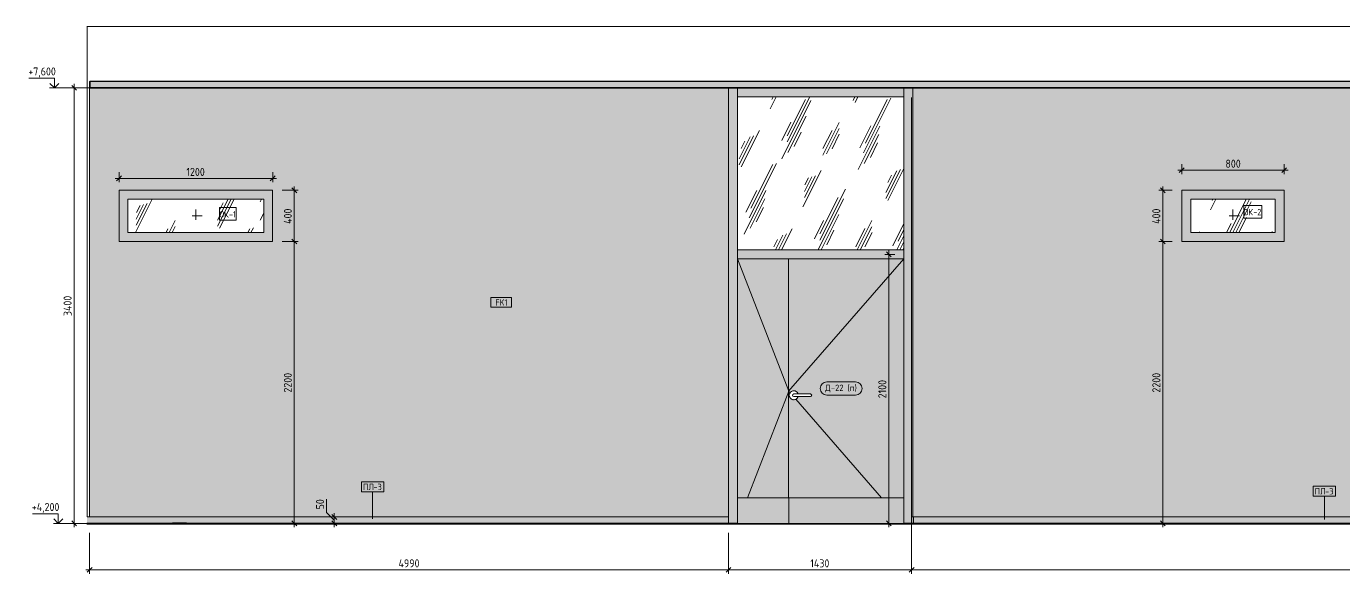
# Model space of a CAD drawing. Header units: millimetres. Extents: x -2711 to 60377, y -1987 to 15400.
# Drawn here: x 19681 to 29969, y 3807 to 8080 of the extents above; entities that cross this region are included whole.
import ezdxf

# ---------------------------------------------------------------- set-up
doc = ezdxf.new("R2010")
doc.units = ezdxf.units.MM
doc.linetypes.add('Штрих', pattern=[158.75, 79.375, -79.375])
for name, color, linetype, lineweight in [('A-ANNO-DIMS', 7, 'Continuous', 9), ('A-ANNO-DIMS-25', 7, 'Continuous', 9), ('A-DETL', 7, 'Continuous', 9), ('A-DOOR', 7, 'Continuous', 9), ('A-DOOR-IDEN', 7, 'Continuous', 9), ('A-FLOR', 7, 'Continuous', 9), ('A-GENM', 7, 'Continuous', 9), ('A-GENM-IDEN', 7, 'Continuous', 9), ('A-GLAZ', 7, 'Continuous', 9), ('A-GLAZ-2', 7, 'Штрих', 9), ('A-GLAZ-CURT', 7, 'Continuous', 9), ('A-GLAZ-CWMG', 7, 'Continuous', 9), ('A-GLAZ-IDEN', 7, 'Continuous', 9), ('A-WALL-IDEN', 7, 'Continuous', 9), ('A-WALL-PATT', 7, 'Continuous', 9), ('G-ANNO-DIMS', 7, 'Continuous', 9), ('G-ANNO-DIMS-1', 7, 'Continuous', 20), ('I-WALL', 7, 'Continuous', 9)]:
    doc.layers.add(name, color=color, linetype=linetype, lineweight=lineweight)
for name, color, linetype, lineweight, true_color in [('A-CLNG-1', 7, 'Continuous', 9, 0x787878), ('A-CLNG-FNSH-1', 7, 'Continuous', 30, 0x3c3c3c), ('A-DETL-GENF-1', 7, 'Continuous', 9, 0xffffff), ('A-FLOR-1', 7, 'Continuous', 9, 0x787878), ('A-FLOR-FNSH-1', 7, 'Continuous', 30, 0x3c3c3c)]:
    doc.layers.add(name, color=color, linetype=linetype, lineweight=lineweight, true_color=true_color)
doc.styles.add('GOST Common_1', font='GOST_Common.ttf', dxfattribs={"height": 50})
doc.styles.add('GOST Common_2', font='GOST_Common.ttf', dxfattribs={"width": 0.9, "height": 50})
doc.styles.add('ISOCPEUR_1', font='isocpeur.ttf', dxfattribs={"width": 0.9, "height": 62.5})
doc.styles.add('ISOCPEUR_2', font='isocpeur.ttf', dxfattribs={"width": 0.9, "height": 50})
doc.dimstyles.new('ISO-2_5_0_9К_БОЛЬШОЙ_1', dxfattribs={"dimscale": 304.8, "dimtxt": 62.248823, "dimasz": 0.123031, "dimexe": 0.098425, "dimexo": 0.246063, "dimgap": 0, "dimtad": 1, "dimdec": 0, "dimrnd": 10, "dimzin": 0, "dimdsep": 46, "dimtxsty": 'ISOCPEUR_1', "dimblk1": 'OBLIQUE', "dimblk2": 'OBLIQUE', "dimsah": 1, "dimcen": 0.09, "dimdle": 0.098425, "dimazin": 0, "dimtfac": 1, "dimtdec": 4, "dimtix": 1, "dimtmove": 0, "dimatfit": 3, "dimfxl": 1, "dimtvp": 1, "dimtolj": 1, "dimtzin": 0, "dimarcsym": 2})
doc.dimstyles.new('ISO-2_5_0_9К_БОЛЬШОЙ_2', dxfattribs={"dimscale": 304.8, "dimtxt": 62.248823, "dimasz": 0.123031, "dimexe": 0.098425, "dimexo": 0.246063, "dimgap": 0, "dimtad": 1, "dimdec": 0, "dimrnd": 10, "dimzin": 0, "dimdsep": 46, "dimtxsty": 'ISOCPEUR_1', "dimblk1": 'OBLIQUE', "dimblk2": 'OBLIQUE', "dimsah": 1, "dimcen": 0.09, "dimdle": 0.098425, "dimazin": 0, "dimtfac": 1, "dimtdec": 4, "dimtix": 1, "dimtmove": 1, "dimatfit": 3, "dimfxl": 1, "dimtvp": 1, "dimtolj": 1, "dimtzin": 0, "dimarcsym": 2})
pattern_1 = [(63.435, (63.5, 31.75), (-255.583, 766.747), [317.5, -190.5, 317.5, -190.5, -403.903]), (63.435, (63.5, 31.75), (-255.583, 766.747), [-1016, 127, -276.903]), (63.435, (47.6, 47.6), (-255.583, 766.747), [254, -317.5, 190.5, -190.5, -467.403]), (63.435, (47.6, 47.6), (-255.583, 766.747), [-952.5, 222.25, -245.153]), (63.435, (47.6, 95.25), (-255.583, 766.747), [190.5, -381, 127, -190.5, -530.903]), (63.435, (47.6, 95.25), (-255.583, 766.747), [-889, 285.75, -245.153]), (63.435, (95.25, 47.6), (-255.583, 766.747), [190.5, -381, 158.75, -6404.65]), (63.435, (142.9, 95.25), (-255.583, 766.747), [95.25, -476.25, 63.5, -6499.9]), (63.435, (63.5, 174.6), (-255.583, 766.747), [63.5, -476.25, 63.5, -254, -562.653]), (63.435, (63.5, 174.6), (-255.583, 766.747), [-857.25, 158.75, -403.903]), (63.435, (349.25, 127), (-255.583, 766.747), [317.5, -476.25, 381, -251.503]), (63.435, (349.25, 79.4), (-255.583, 766.747), [444.5, -317.5, 476.25, -188.003]), (63.435, (381, 95.25), (-255.583, 766.747), [508, -254, 381, -276.903]), (63.435, (428.6, 142.9), (-255.583, 766.747), [317.5, -444.5, 254, -403.903]), (63.435, (381, 238.1), (-255.583, 766.747), [158.75, -635, 190.5, -435.653]), (63.435, (476.25, 190.5), (-255.583, 766.747), [127, -635, 127, -530.903])]

# ---------------------------------------------------------------- blocks, each defined once
blk = doc.blocks.new('120_Окно_СКБ_1Ст - 120_Окно_СКБ_1Ст 400х800 EI30-24230873-Развертка 2_58-2')
at = {"layer": 'A-GLAZ'}
h = blk.add_hatch(color=256, dxfattribs=at)
h.paths.add_polyline_path([(-10673, 6400), (-10660, 6400), (-10660, 6800), (-11460, 6800), (-11460, 6400), (-10730, 6400)])
h.paths.add_polyline_path([(-10791, 6470), (-11390, 6470), (-11390, 6730), (-10730, 6730), (-10730, 6470)])
h = blk.add_hatch(dxfattribs=at)
h.set_pattern_fill('FP_21', color=256, style=0, pattern_type=2)
h.set_pattern_definition(pattern_1)
h.paths.add_polyline_path([(-10791, 6470), (-10730, 6470), (-10730, 6730), (-11390, 6730), (-11390, 6470), (-11295, 6470)])
for p, q in [((-11460, 6800), (-11460, 6400)), ((-10660, 6800), (-11460, 6800)), ((-10660, 6400), (-10660, 6800)), ((-11390, 6730), (-11390, 6470)), ((-11390, 6730), (-10730, 6730)), ((-10730, 6470), (-10730, 6730)), ((-11460, 6400), (-10660, 6400)), ((-11390, 6470), (-10730, 6470))]:
    blk.add_line(p, q, dxfattribs=at)
at = {"layer": 'A-GLAZ-2'}
for p, q in [((-11010, 6600), (-11110, 6600)), ((-11060, 6650), (-11060, 6550))]:
    blk.add_line(p, q, dxfattribs=at)
blk = doc.blocks.new('Плинтус - Плинтус темный _ст_школа_-32862084-Развертка 2_58-2')
at = {"layer": 'A-GENM'}
blk.add_hatch(color=256, dxfattribs=at).paths.add_polyline_path([(-18454, 4200), (-15000, 4200), (-15000, 4250), (-20010, 4250), (-20010, 4202), (-19072, 4202), (-19072, 4200), (-18765, 4200)])
for p, q in [((-20010, 4250), (-15000, 4250)), ((-15000, 4250), (-15000, 4200))]:
    blk.add_line(p, q, dxfattribs=at)
blk = doc.blocks.new('Плинтус - Плинтус темный _ст_школа_-32862021-Развертка 2_58-2')
at = {"layer": 'A-GENM'}
blk.add_hatch(color=256, dxfattribs=at).paths.add_polyline_path([(-6626, 4200), (-6545, 4200), (-6545, 4250), (-13554, 4250), (-13554, 4200), (-6782, 4200)])
for p, q in [((-13569, 4200), (-13569, 4250)), ((-13569, 4250), (-13554, 4250)), ((-13554, 4250), (-6545, 4250)), ((-13554, 4250), (-13554, 4200)), ((-6545, 4250), (-6530, 4250)), ((-6545, 4200), (-6545, 4250)), ((-6530, 4250), (-6530, 4200))]:
    blk.add_line(p, q, dxfattribs=at)
blk = doc.blocks.new('Прямоугольный импост - 50 x 70 мм-31927764-Развертка 2_58-2')
at = {"layer": 'A-GLAZ-CWMG'}
blk.add_hatch(color=256, dxfattribs=at).paths.add_polyline_path([(-15000, 4200), (-14951, 4200), (-14951, 4202), (-14930, 4202), (-14930, 6300), (-15000, 6300), (-15000, 4202)])
blk.add_line((-14930, 6300), (-14930, 6265), dxfattribs=at)
blk = doc.blocks.new('Дверь_Витражная_остекление_ - ДВН_ДАО_Главный вход_1200 в свету Д-22 _п_-31928779-Развертка 2_58-2')
at = {"layer": 'A-DOOR'}
blk.add_hatch(color=256, dxfattribs=at).paths.add_polyline_path([(-14530, 4400), (-14530, 6265), (-14930, 6265), (-14930, 4400), (-14719, 4400)])
h = blk.add_hatch(color=256, dxfattribs=at)
h.paths.add_polyline_path([(-14530, 4400), (-13630, 4400), (-13630, 6265), (-14530, 6265), (-14530, 4681)])
h.paths.add_polyline_path([(-14490, 5165), (-14499, 5166), (-14508, 5170), (-14515, 5175), (-14520, 5183), (-14524, 5191), (-14525, 5200), (-14523, 5210), (-14520, 5218), (-14515, 5225), (-14507, 5230), (-14499, 5234), (-14490, 5235), (-14481, 5234), (-14472, 5230), (-14465, 5225), (-14460, 5218), (-14456, 5210), (-14359, 5210), (-14356, 5209), (-14355, 5208), (-14353, 5207), (-14351, 5205), (-14350, 5203), (-14350, 5200), (-14351, 5197), (-14352, 5194), (-14353, 5193), (-14355, 5191), (-14357, 5190), (-14361, 5190), (-14456, 5190), (-14460, 5182), (-14466, 5175), (-14473, 5169), (-14481, 5166), (-14490, 5165)])
for p, q in [((-14930, 4400), (-14930, 6265)), ((-14530, 6265), (-14930, 6265)), ((-13630, 6265), (-14530, 5233)), ((-14530, 6265), (-14530, 4400)), ((-14530, 5233), (-14519, 5220)), ((-14360, 5210), (-14490, 5210)), ((-14490, 5210), (-14456, 5210)), ((-14490, 5190), (-14360, 5190)), ((-14456, 5190), (-14490, 5190)), ((-14474, 5169), (-13804, 4400))]:
    blk.add_line(p, q, dxfattribs=at)
for centre, radius, start, end in [((-14490, 5200), 35, 16.6015, 180), ((-14490, 5200), 35, 180, 343.3985), ((-14490, 5200), 35, 120, 120.6357), ((-14490, 5200), 35, 239.3643, 240), ((-14490, 5200), 10, 90, 270), ((-14490, 5200), 10, 90, 270), ((-14490, 5200), 35, 98.5767, 105), ((-14490, 5200), 35, 254.69, 261.4233), ((-14490, 5200), 35, 83.5447, 90), ((-14490, 5200), 35, 270, 276.4553), ((-14490, 5200), 35, 68.5405, 75.5121), ((-14490, 5200), 35, 284.4879, 291.4595), ((-14490, 5200), 35, 53.5543, 60.5852), ((-14490, 5200), 35, 299.4148, 306.4457), ((-14490, 5200), 35, 38.5805, 45.6582), ((-14490, 5200), 35, 314.3418, 321.4195), ((-14490, 5200), 35, 23.6155, 30.7312), ((-14490, 5200), 35, 329.2688, 336.3845), ((-14360, 5200), 10, 270, 90)]:
    blk.add_arc(centre, radius, start, end, dxfattribs=at)
blk = doc.blocks.new('Прямоугольный импост - 50 x 70 мм-31928777-Развертка 2_58-2')
at = {"layer": 'A-GLAZ-CWMG'}
blk.add_hatch(color=256, dxfattribs=at).paths.add_polyline_path([(-13651, 7530), (-13630, 7530), (-13630, 7600), (-14930, 7600), (-14930, 7530), (-13785, 7530)])
for p, q in [((-14930, 7530), (-14930, 7600)), ((-13630, 7530), (-14930, 7530)), ((-13630, 7600), (-13630, 7530))]:
    blk.add_line(p, q, dxfattribs=at)
blk = doc.blocks.new('Системная панель - Стекло - 40мм-32261946-Развертка 2_58-2')
at = {"layer": 'A-GLAZ-CURT'}
h = blk.add_hatch(dxfattribs=at)
h.set_pattern_fill('FP_21', color=256, style=0, pattern_type=2)
h.set_pattern_definition(pattern_1)
h.paths.add_polyline_path([(-14530, 6335), (-13630, 6335), (-13630, 7530), (-14930, 7530), (-14930, 6335)])
blk = doc.blocks.new('Прямоугольный импост - 50 x 70 мм-V9-Развертка 2_58-2')
at = {"layer": 'A-GLAZ-CWMG'}
blk.add_hatch(color=256, dxfattribs=at).paths.add_polyline_path([(-13600, 4200), (-13569, 4200), (-13569, 4250), (-13560, 4250), (-13560, 6300), (-13630, 6300), (-13630, 4202), (-13600, 4202), (-13600, 4200)])
blk.add_line((-13630, 4400), (-13630, 6300), dxfattribs=at)
blk = doc.blocks.new('Прямоугольный импост - 50 x 70 мм-31928778-Развертка 2_58-2')
at = {"layer": 'A-GLAZ-CWMG'}
blk.add_hatch(color=256, dxfattribs=at).paths.add_polyline_path([(-14930, 6265), (-13630, 6265), (-13630, 6335), (-14930, 6335), (-14930, 6300)])
for p, q in [((-14930, 6265), (-14930, 6335)), ((-13630, 6335), (-14930, 6335)), ((-13630, 6335), (-13630, 6265)), ((-13630, 6265), (-14530, 6265))]:
    blk.add_line(p, q, dxfattribs=at)
blk = doc.blocks.new('Прямоугольный импост - 50 x 70 мм-32261947-Развертка 2_58-2')
at = {"layer": 'A-GLAZ-CWMG'}
blk.add_hatch(color=256, dxfattribs=at).paths.add_polyline_path([(-14930, 6300), (-14930, 7600), (-15000, 7600), (-15000, 6300)])
blk.add_line((-14930, 7600), (-14930, 6300), dxfattribs=at)
blk = doc.blocks.new('Прямоугольный импост - 50 x 70 мм-32257330-Развертка 2_58-2')
at = {"layer": 'A-GLAZ-CWMG'}
blk.add_hatch(color=256, dxfattribs=at).paths.add_polyline_path([(-4100, 6300), (-4030, 6300), (-4030, 7600), (-4100, 7600), (-4100, 6504.418361)])
blk.add_line((-4100, 6300), (-4100, 7600), dxfattribs=at)
blk = doc.blocks.new('120_Окно_СКБ_1Ст - 120_Окно_СКБ_1Ст 400х1200 EI30-24228621-Развертка 2_58-2')
at = {"layer": 'A-GLAZ'}
h = blk.add_hatch(color=256, dxfattribs=at)
h.paths.add_polyline_path([(-18765, 6400), (-18560, 6400), (-18560, 6800), (-19760, 6800), (-19760, 6400), (-18926, 6400)])
h.paths.add_polyline_path([(-19690, 6470), (-19690, 6730), (-18630, 6730), (-18630, 6470), (-19496, 6470)])
h = blk.add_hatch(dxfattribs=at)
h.set_pattern_fill('FP_21', color=256, style=0, pattern_type=2)
h.set_pattern_definition(pattern_1)
h.paths.add_polyline_path([(-18630, 6470), (-18630, 6730), (-19690, 6730), (-19690, 6470), (-18673, 6470)])
for p, q in [((-19760, 6800), (-19760, 6400)), ((-18560, 6800), (-19760, 6800)), ((-18560, 6400), (-18560, 6800)), ((-19690, 6730), (-19690, 6470)), ((-19690, 6730), (-18630, 6730)), ((-18630, 6470), (-18630, 6730)), ((-19760, 6400), (-18560, 6400)), ((-19690, 6470), (-18630, 6470))]:
    blk.add_line(p, q, dxfattribs=at)
at = {"layer": 'A-GLAZ-2'}
for p, q in [((-19110, 6600), (-19210, 6600)), ((-19160, 6650), (-19160, 6550))]:
    blk.add_line(p, q, dxfattribs=at)
blk = doc.blocks.new('Высотные отметки - Стрелка_Верх-17668718-Развертка 2_58-2')
at = {"layer": 'G-ANNO-DIMS'}
for p, q in [((-20265, 7675), (-20465, 7675)), ((-20265, 7600), (-20265, 7675)), ((-20227, 7600), (-20302, 7600))]:
    blk.add_line(p, q, dxfattribs=at)
at = {"layer": 'G-ANNO-DIMS-1'}
for q in [(-20300, 7635), (-20229, 7635)]:
    blk.add_line((-20265, 7600), q, dxfattribs=at)
blk = doc.blocks.new('DIMBLOCK23-Развертка 2_58-2')
at = {"layer": 'A-ANNO-DIMS-25'}
for p, q in [((26595, 7525), (26595, 3807)), ((26595, 3837), (26595, 7525)), ((33635, 4125), (33635, 3807)), ((33635, 3837), (33635, 4120)), ((33635, 3837), (26595, 3837))]:
    blk.add_line(p, q, dxfattribs=at)
at = {"layer": 'A-ANNO-DIMS-25', "lineweight": 20}
for p, q in [((26595, 3837), (26577, 3819)), ((26595, 3837), (26614, 3856)), ((33635, 3837), (33616, 3819)), ((33635, 3837), (33654, 3856))]:
    blk.add_line(p, q, dxfattribs=at)
at = {"layer": 'A-ANNO-DIMS-25', "color": 0, "insert": (30033, 3919), "char_height": 62.5, "width": 196.8, "attachment_point": 1, "line_spacing_factor": 1.149209, "style": 'ISOCPEUR_1'}
blk.add_mtext('7040', dxfattribs=at)
blk = doc.blocks.new('_Oblique')
at = {"color": 0, "linetype": 'ByBlock', "lineweight": -2}
blk.add_line((-0.5, -0.5), (0.5, 0.5), dxfattribs=at)
blk = doc.blocks.new('DIMBLOCK24-Развертка 2_58-2')
at = {"layer": 'A-ANNO-DIMS-25'}
for p, q in [((26595, 7525), (26595, 3807)), ((26595, 3837), (26595, 7525)), ((25165, 4125), (25165, 3807)), ((25165, 3837), (25165, 4120)), ((26595, 3837), (25165, 3837))]:
    blk.add_line(p, q, dxfattribs=at)
at = {"layer": 'A-ANNO-DIMS-25', "lineweight": 20}
for p, q in [((25165, 3837), (25146, 3819)), ((25165, 3837), (25184, 3856)), ((26595, 3837), (26577, 3819)), ((26595, 3837), (26614, 3856))]:
    blk.add_line(p, q, dxfattribs=at)
at = {"layer": 'A-ANNO-DIMS-25', "color": 0, "insert": (25804, 3919), "char_height": 62.5, "width": 183.87, "attachment_point": 1, "line_spacing_factor": 1.149209, "style": 'ISOCPEUR_1'}
blk.add_mtext('1430', dxfattribs=at)
blk = doc.blocks.new('Mark Reiling - Mark Reiling-26174330-Развертка 2_58-2')
at = {"layer": 'A-GENM-IDEN'}
for p, q in [((-17866, 4524), (-17866, 4445)), ((-17866, 4524), (-17693, 4524)), ((-17693, 4524), (-17866, 4524)), ((-17866, 4524), (-17866, 4445)), ((-17866, 4445), (-17693, 4445)), ((-17866, 4445), (-17693, 4445)), ((-17693, 4445), (-17693, 4524)), ((-17693, 4445), (-17693, 4524))]:
    blk.add_line(p, q, dxfattribs=at)
blk = doc.blocks.new('М_стена_0001 - Типоразмер_без рамки-25382661-Развертка 2_58-2')
at = {"layer": 'A-WALL-IDEN'}
for p, q in [((-16694, 5963), (-16857, 5963)), ((-16857, 5963), (-16857, 5888)), ((-16857, 5888), (-16694, 5888)), ((-16694, 5888), (-16694, 5963))]:
    blk.add_line(p, q, dxfattribs=at)
blk = doc.blocks.new('DIMBLOCK25-Развертка 2_58-2')
at = {"layer": 'A-ANNO-DIMS-25'}
for p, q in [((28705, 7005), (28705, 6927)), ((28705, 6957), (28705, 7005)), ((29505, 7005), (29505, 6927)), ((29505, 6957), (29505, 7005)), ((29535, 6957), (28675, 6957))]:
    blk.add_line(p, q, dxfattribs=at)
at = {"layer": 'A-ANNO-DIMS-25', "lineweight": 20}
for p, q in [((28705, 6957), (28686, 6938)), ((28705, 6957), (28724, 6976)), ((29505, 6957), (29486, 6938)), ((29505, 6957), (29524, 6976))]:
    blk.add_line(p, q, dxfattribs=at)
at = {"layer": 'A-ANNO-DIMS-25', "color": 0, "insert": (29046, 7039), "char_height": 62.5, "width": 142.21, "attachment_point": 1, "line_spacing_factor": 1.149209, "style": 'ISOCPEUR_1'}
blk.add_mtext('800', dxfattribs=at)
blk = doc.blocks.new('DIMBLOCK26-Развертка 2_58-2')
at = {"layer": 'A-ANNO-DIMS-25'}
for p, q in [((28630, 6400), (28527, 6400)), ((28557, 4170), (28557, 6400)), ((28557, 6400), (28630, 6400)), ((28605, 4200), (28527, 4200)), ((28557, 4200), (28605, 4200))]:
    blk.add_line(p, q, dxfattribs=at)
at = {"layer": 'A-ANNO-DIMS-25', "lineweight": 20}
for p, q in [((28557, 6400), (28538, 6419)), ((28557, 6400), (28575, 6381)), ((28557, 4200), (28538, 4219)), ((28557, 4200), (28575, 4181))]:
    blk.add_line(p, q, dxfattribs=at)
at = {"layer": 'A-ANNO-DIMS-25', "color": 0, "insert": (28475, 5221), "char_height": 62.5, "width": 189.62, "attachment_point": 1, "rotation": 90, "line_spacing_factor": 1.149209, "style": 'ISOCPEUR_1'}
blk.add_mtext('2200', dxfattribs=at)
blk = doc.blocks.new('DIMBLOCK27-Развертка 2_58-2')
at = {"layer": 'A-ANNO-DIMS-25'}
for p, q in [((28630, 6800), (28527, 6800)), ((28557, 6400), (28557, 6830)), ((28557, 6800), (28630, 6800)), ((28630, 6400), (28527, 6400)), ((28557, 6400), (28630, 6400))]:
    blk.add_line(p, q, dxfattribs=at)
at = {"layer": 'A-ANNO-DIMS-25', "lineweight": 20}
for p, q in [((28557, 6800), (28538, 6819)), ((28557, 6800), (28575, 6781)), ((28557, 6400), (28538, 6419)), ((28557, 6400), (28575, 6381))]:
    blk.add_line(p, q, dxfattribs=at)
at = {"layer": 'A-ANNO-DIMS-25', "color": 0, "insert": (28475, 6538), "char_height": 62.5, "width": 149.4, "attachment_point": 1, "rotation": 90, "line_spacing_factor": 1.149209, "style": 'ISOCPEUR_1'}
blk.add_mtext('400', dxfattribs=at)
blk = doc.blocks.new('DIMBLOCK28-Развертка 2_58-2')
at = {"layer": 'A-ANNO-DIMS-25'}
for p, q in [((22026, 4388), (22026, 4284)), ((22026, 4284), (22086, 4225)), ((22134, 4250), (22056, 4250)), ((22086, 4170), (22086, 4280)), ((22086, 4250), (22134, 4250)), ((22134, 4200), (22056, 4200)), ((22086, 4200), (22134, 4200))]:
    blk.add_line(p, q, dxfattribs=at)
at = {"layer": 'A-ANNO-DIMS-25', "lineweight": 20}
for p, q in [((22086, 4250), (22067, 4269)), ((22086, 4200), (22067, 4219)), ((22086, 4250), (22105, 4231)), ((22086, 4200), (22105, 4181))]:
    blk.add_line(p, q, dxfattribs=at)
at = {"layer": 'A-ANNO-DIMS-25', "color": 0, "insert": (21944, 4309), "char_height": 62.5, "width": 94.81, "attachment_point": 1, "rotation": 90, "line_spacing_factor": 1.149209, "style": 'ISOCPEUR_1'}
blk.add_mtext('50', dxfattribs=at)
blk = doc.blocks.new('М_двери - Типоразмер_рамка-25223575-Развертка 2_58-2')
at = {"layer": 'A-DOOR-IDEN'}
for p, q in [((-2473, 5847), (-2697, 5847)), ((-2697, 5743), (-2473, 5743))]:
    blk.add_line(p, q, dxfattribs=at)
for centre, start, end in [((-2697, 5795), 90, 270), ((-2473, 5795), 270, 90)]:
    blk.add_arc(centre, 52, start, end, dxfattribs=at)
blk = doc.blocks.new('DIMBLOCK30-Развертка 2_58-2')
at = {"layer": 'A-ANNO-DIMS-25'}
for p, q in [((20175, 4125), (20175, 3807)), ((20175, 3837), (20175, 4120)), ((25165, 4125), (25165, 3807)), ((25165, 3837), (25165, 4120)), ((25195, 3837), (20145, 3837))]:
    blk.add_line(p, q, dxfattribs=at)
at = {"layer": 'A-ANNO-DIMS-25', "lineweight": 20}
for p, q in [((20175, 3837), (20156, 3819)), ((20175, 3837), (20194, 3856)), ((25165, 3837), (25146, 3819)), ((25165, 3837), (25184, 3856))]:
    blk.add_line(p, q, dxfattribs=at)
at = {"layer": 'A-ANNO-DIMS-25', "color": 0, "insert": (22588, 3919), "char_height": 62.5, "width": 196.8, "attachment_point": 1, "line_spacing_factor": 1.149209, "style": 'ISOCPEUR_1'}
blk.add_mtext('4990', dxfattribs=at)
blk = doc.blocks.new('DIMBLOCK31-Развертка 2_58-2')
at = {"layer": 'A-ANNO-DIMS-25'}
for p, q in [((26465, 6300), (26387, 6300)), ((26417, 4170), (26417, 6330)), ((26417, 6300), (26465, 6300)), ((26465, 4200), (26387, 4200)), ((26417, 4200), (26465, 4200))]:
    blk.add_line(p, q, dxfattribs=at)
at = {"layer": 'A-ANNO-DIMS-25', "lineweight": 20}
for p, q in [((26417, 6300), (26398, 6319)), ((26417, 6300), (26435, 6281)), ((26417, 4200), (26398, 4219)), ((26417, 4200), (26435, 4181))]:
    blk.add_line(p, q, dxfattribs=at)
at = {"layer": 'A-ANNO-DIMS-25', "color": 0, "insert": (26335, 5176), "char_height": 62.5, "width": 176.69, "attachment_point": 1, "rotation": 90, "line_spacing_factor": 1.149209, "style": 'ISOCPEUR_1'}
blk.add_mtext('2100', dxfattribs=at)
blk = doc.blocks.new('DIMBLOCK35-Развертка 2_58-2')
at = {"layer": 'A-ANNO-DIMS-25', "lineweight": 20}
for p, q in [((20054, 7600), (20035, 7619)), ((20054, 7600), (20072, 7581)), ((20054, 4200), (20035, 4219)), ((20054, 4200), (20072, 4181))]:
    blk.add_line(p, q, dxfattribs=at)
at = {"layer": 'A-ANNO-DIMS-25'}
for p, q in [((20054, 4170), (20054, 7630)), ((20101, 7600), (20024, 7600)), ((20054, 7600), (20080, 7600)), ((20102, 4200), (20024, 4200)), ((20054, 4200), (20080, 4200))]:
    blk.add_line(p, q, dxfattribs=at)
at = {"layer": 'A-ANNO-DIMS-25', "color": 0, "insert": (19972, 5818), "char_height": 62.5, "width": 196.8, "attachment_point": 1, "rotation": 90, "line_spacing_factor": 1.149209, "style": 'ISOCPEUR_1'}
blk.add_mtext('3400', dxfattribs=at)
blk = doc.blocks.new('DIMBLOCK36-Развертка 2_58-2')
at = {"layer": 'A-ANNO-DIMS-25'}
for p, q in [((21635, 6893), (20375, 6893)), ((20405, 6942), (20405, 6863)), ((20405, 6893), (20405, 6942)), ((21605, 6942), (21605, 6863)), ((21605, 6893), (21605, 6942))]:
    blk.add_line(p, q, dxfattribs=at)
at = {"layer": 'A-ANNO-DIMS-25', "lineweight": 20}
for p, q in [((20405, 6893), (20386, 6875)), ((20405, 6893), (20424, 6912)), ((21605, 6893), (21586, 6875)), ((21605, 6893), (21624, 6912))]:
    blk.add_line(p, q, dxfattribs=at)
at = {"layer": 'A-ANNO-DIMS-25', "color": 0, "insert": (20931, 6975), "char_height": 62.5, "width": 176.69, "attachment_point": 1, "line_spacing_factor": 1.149209, "style": 'ISOCPEUR_1'}
blk.add_mtext('1200', dxfattribs=at)
blk = doc.blocks.new('DIMBLOCK37-Развертка 2_58-2')
at = {"layer": 'A-ANNO-DIMS-25'}
for p, q in [((21680, 6400), (21804, 6400)), ((21774, 6400), (21680, 6400)), ((21774, 4170), (21774, 6400)), ((21822, 4200), (21744, 4200)), ((21774, 4200), (21822, 4200))]:
    blk.add_line(p, q, dxfattribs=at)
at = {"layer": 'A-ANNO-DIMS-25', "lineweight": 20}
for p, q in [((21774, 6400), (21755, 6419)), ((21774, 6400), (21793, 6381)), ((21774, 4200), (21755, 4219)), ((21774, 4200), (21793, 4181))]:
    blk.add_line(p, q, dxfattribs=at)
at = {"layer": 'A-ANNO-DIMS-25', "color": 0, "insert": (21692, 5221), "char_height": 62.5, "width": 189.62, "attachment_point": 1, "rotation": 90, "line_spacing_factor": 1.149209, "style": 'ISOCPEUR_1'}
blk.add_mtext('2200', dxfattribs=at)
blk = doc.blocks.new('DIMBLOCK38-Развертка 2_58-2')
at = {"layer": 'A-ANNO-DIMS-25'}
for p, q in [((21680, 6800), (21804, 6800)), ((21774, 6800), (21680, 6800)), ((21774, 6400), (21774, 6830)), ((21680, 6400), (21804, 6400)), ((21774, 6400), (21680, 6400))]:
    blk.add_line(p, q, dxfattribs=at)
at = {"layer": 'A-ANNO-DIMS-25', "lineweight": 20}
for p, q in [((21774, 6800), (21755, 6819)), ((21774, 6800), (21793, 6781)), ((21774, 6400), (21755, 6419)), ((21774, 6400), (21793, 6381))]:
    blk.add_line(p, q, dxfattribs=at)
at = {"layer": 'A-ANNO-DIMS-25', "color": 0, "insert": (21692, 6538), "char_height": 62.5, "width": 149.4, "attachment_point": 1, "rotation": 90, "line_spacing_factor": 1.149209, "style": 'ISOCPEUR_1'}
blk.add_mtext('400', dxfattribs=at)

msp = doc.modelspace()

# ---------------------------------------------------------------- hatches: boundary and pattern name
at = {"layer": 'A-CLNG-1'}
msp.add_hatch(color=256, dxfattribs=at).paths.add_polyline_path([(25164.9, 7600), (40033.8, 7600), (40033.8, 7650), (20175.8, 7650), (20175.8, 7600), (25134.6, 7600)])
at = {"layer": 'A-DETL-GENF-1'}
for points in [[(25476.9, 4200), (25634.9, 4200), (25634.9, 4400), (25234.9, 4400), (25234.9, 4200), (25455.6, 4200)], [(26534.9, 4200), (26534.9, 4400), (25634.9, 4400), (25634.9, 4200), (26452.8, 4200)]]:
    msp.add_hatch(color=256, dxfattribs=at).paths.add_polyline_path(points)
at = {"layer": 'A-FLOR'}
for points in [[(20821.4, 4200), (20821.4, 4202), (20154.4, 4202), (20154.4, 4200), (20777, 4200)], [(21087.7, 4200), (21093.1, 4200), (21093.1, 4202), (20931.9, 4202), (20931.9, 4200), (21073.5, 4200)], [(25234.9, 4200), (25234.9, 4202), (25213.5, 4202), (25213.5, 4200)], [(26534.9, 4200), (26564.6, 4200), (26564.6, 4202), (26534.9, 4202), (26534.9, 4200.5)]]:
    msp.add_hatch(color=256, dxfattribs=at).paths.add_polyline_path(points)
at = {"layer": 'A-FLOR-1'}
msp.add_hatch(color=256, dxfattribs=at).paths.add_polyline_path([(20893.7, 4200), (20931.9, 4200), (20931.9, 4202), (20821.4, 4202), (20821.4, 4200), (20854.8, 4200)])
at = {"layer": 'A-WALL-PATT'}
h = msp.add_hatch(color=256, dxfattribs=at)
h.paths.add_polyline_path([(20174.8, 4250), (25164.9, 4250), (25164.9, 7600), (20175.8, 7600), (20175.8, 7650), (20174.8, 7650), (20174.8, 4316.4)])
h.paths.add_polyline_path([(21399.5, 6400), (20404.8, 6400), (20404.8, 6800), (21604.8, 6800), (21604.8, 6400)])
h = msp.add_hatch(color=256, dxfattribs=at)
h.paths.add_polyline_path([(33634.8, 4250), (33634.8, 7600), (26604.9, 7600), (26604.9, 4250), (33619.8, 4250)])
h.paths.add_polyline_path([(28704.8, 6400), (28704.8, 6800), (29504.8, 6800), (29504.8, 6400), (28869.7, 6400)])
at = {"layer": 'I-WALL'}
msp.add_hatch(color=256, dxfattribs=at).paths.add_polyline_path([(20154.4, 4250), (20154.8, 4250), (20154.8, 8080), (20154.4, 8080), (20154.4, 4316.4)])

# ---------------------------------------------------------------- linework, layer by layer
at = {"layer": 'A-CLNG-FNSH-1'}
for p, q in [((40033.8, 7650), (20175.8, 7650)), ((20175.8, 7650), (20175.8, 7600)), ((40033.8, 7601), (20175.8, 7601)), ((20175.8, 7600), (40033.8, 7600))]:
    msp.add_line(p, q, dxfattribs=at)
at = {"layer": 'A-DETL'}
for p, q in [((25634.9, 5232.5), (25234.9, 6265)), ((25634.9, 5232.5), (25312.4, 4400)), ((25634.9, 4400), (25234.9, 4400)), ((25234.9, 4400), (25234.9, 4200)), ((26534.9, 4400), (25634.9, 4400)), ((25634.9, 4200), (25634.9, 4400)), ((26534.9, 4200), (26534.9, 4400)), ((25234.9, 4200), (25634.9, 4200)), ((25634.9, 4200), (26534.9, 4200))]:
    msp.add_line(p, q, dxfattribs=at)
at = {"layer": 'A-FLOR'}
for p, q in [((20154.4, 8080), (40054.8, 8080)), ((20154.4, 4202), (20821.4, 4202)), ((20931.9, 4202), (21093.1, 4202)), ((21093.1, 4202), (21093.1, 4200)), ((25213.5, 4202), (25234.9, 4202)), ((25213.5, 4200), (25213.5, 4202)), ((26534.9, 4202), (26564.6, 4202)), ((26564.6, 4202), (26564.6, 4200))]:
    msp.add_line(p, q, dxfattribs=at)
at = {"layer": 'A-FLOR-FNSH-1'}
for p, q in [((25234.9, 4200), (20154.4, 4200)), ((20154.4, 4195), (40054.8, 4195)), ((20931.9, 4202), (20821.4, 4202)), ((20821.4, 4202), (20821.4, 4200)), ((20931.9, 4200), (20931.9, 4202)), ((34769.8, 4200), (26534.9, 4200))]:
    msp.add_line(p, q, dxfattribs=at)
at = {"layer": 'A-GENM-IDEN'}
for p, q in [((22385.4, 4235), (22385.4, 4444.2)), ((29818.9, 4229.4), (29818.9, 4410.4))]:
    msp.add_line(p, q, dxfattribs=at)
at = {"layer": 'A-GLAZ-IDEN', "flags": 128}
for points in [[(21189.4, 6665.2), (21320.3, 6665.2), (21320.3, 6566), (21189.4, 6566)], [(29189.6, 6682.6), (29331.1, 6682.6), (29331.1, 6583.3), (29189.6, 6583.3)]]:
    msp.add_lwpolyline(points, close=True, dxfattribs=at)
at = {"layer": 'G-ANNO-DIMS'}
for p, q in [((20283.5, 7600), (19900.2, 7600)), ((20233.1, 4200), (19930.1, 4200))]:
    msp.add_line(p, q, dxfattribs=at)
at = {"layer": 'I-WALL'}
for p, q in [((20154.8, 8080), (20154.8, 4250)), ((20175.8, 7650), (20174.8, 7650)), ((20174.8, 7650), (20174.8, 4250)), ((25164.9, 4250), (25164.9, 7600)), ((26604.9, 7600), (26604.9, 4250)), ((20404.8, 6800), (21604.8, 6800)), ((20404.8, 6400), (20404.8, 6800)), ((21604.8, 6800), (21604.8, 6400)), ((28704.8, 6800), (29504.8, 6800)), ((28704.8, 6400), (28704.8, 6800)), ((29504.8, 6800), (29504.8, 6400)), ((21604.8, 6400), (20404.8, 6400)), ((29504.8, 6400), (28704.8, 6400)), ((20154.8, 4195), (20154.8, 4200))]:
    msp.add_line(p, q, dxfattribs=at)

# ---------------------------------------------------------------- block references
at = {"layer": 'A-DOOR'}
msp.add_blockref('Дверь_Витражная_остекление_ - ДВН_ДАО_Главный вход_1200 в свету Д-22 _п_-31928779-Развертка 2_58-2', (40164.8, 0), dxfattribs=at)
at = {"layer": 'A-DOOR-IDEN'}
msp.add_blockref('М_двери - Типоразмер_рамка-25223575-Развертка 2_58-2', (28629.9, -542.4), dxfattribs=at)
at = {"layer": 'A-GENM'}
for name in ['Плинтус - Плинтус темный _ст_школа_-32862084-Развертка 2_58-2', 'Плинтус - Плинтус темный _ст_школа_-32862021-Развертка 2_58-2']:
    msp.add_blockref(name, (40164.8, 0), dxfattribs=at)
at = {"layer": 'A-GENM-IDEN'}
for p in [(40164.8, 0), (47598.2, -33.8)]:
    msp.add_blockref('Mark Reiling - Mark Reiling-26174330-Развертка 2_58-2', p, dxfattribs=at)
at = {"layer": 'A-GLAZ'}
for name in ['120_Окно_СКБ_1Ст - 120_Окно_СКБ_1Ст 400х1200 EI30-24228621-Развертка 2_58-2', '120_Окно_СКБ_1Ст - 120_Окно_СКБ_1Ст 400х800 EI30-24230873-Развертка 2_58-2']:
    msp.add_blockref(name, (40164.8, 0), dxfattribs=at)
at = {"layer": 'A-GLAZ-CURT'}
msp.add_blockref('Системная панель - Стекло - 40мм-32261946-Развертка 2_58-2', (40164.8, 0), dxfattribs=at)
at = {"layer": 'A-GLAZ-CWMG'}
for name, p in [('Прямоугольный импост - 50 x 70 мм-32261947-Развертка 2_58-2', (40164.8, 0)), ('Прямоугольный импост - 50 x 70 мм-31928777-Развертка 2_58-2', (40164.8, 0)), ('Прямоугольный импост - 50 x 70 мм-32257330-Развертка 2_58-2', (30634.9, 0)), ('Прямоугольный импост - 50 x 70 мм-31927764-Развертка 2_58-2', (40164.8, 0)), ('Прямоугольный импост - 50 x 70 мм-31928778-Развертка 2_58-2', (40164.8, 0)), ('Прямоугольный импост - 50 x 70 мм-V9-Развертка 2_58-2', (40164.8, 0))]:
    msp.add_blockref(name, p, dxfattribs=at)
at = {"layer": 'A-WALL-IDEN'}
msp.add_blockref('М_стена_0001 - Типоразмер_без рамки-25382661-Развертка 2_58-2', (40164.8, 0), dxfattribs=at)
at = {"layer": 'G-ANNO-DIMS'}
for p in [(40164.8, 0), (40194.7, -3400)]:
    msp.add_blockref('Высотные отметки - Стрелка_Верх-17668718-Развертка 2_58-2', p, dxfattribs=at)

# ---------------------------------------------------------------- texts
at = {"layer": 'A-DOOR-IDEN', "char_height": 50, "attachment_point": 1, "style": 'GOST Common_1'}
for s, insert, width in [('\\fGOST Common|b0|i0|c204|p34|;Д', (25919.3, 5282.8), 56.118), ('-22 (', (25965.6, 5282.8), 178.375), ('\\fGOST Common|b0|i0|c204|p34|;п', (26112.8, 5282.8), 44.093), ('\\fGOST Common|b0|i0|c204|p34|;)', (26149.2, 5282.8), 24.051)]:
    msp.add_mtext(s, dxfattribs=dict(at, insert=insert, width=width))
at = {"layer": 'A-GENM-IDEN', "char_height": 50, "attachment_point": 1, "style": 'GOST Common_1'}
for s, insert, width in [('ПЛ', (22310.3, 4509.1), 98.207), ('-3', (22391.3, 4509.1), 86.181), ('ПЛ', (29743.7, 4475.3), 98.207), ('-3', (29824.8, 4475.3), 86.181)]:
    msp.add_mtext(s, dxfattribs=dict(at, insert=insert, width=width))
at = {"layer": 'A-GLAZ-IDEN', "char_height": 50, "attachment_point": 1, "style": 'ISOCPEUR_2'}
for s, insert, width in [('ОК', (21189.4, 6637.5), 90.19), ('-1', (21263.8, 6637.5), 66.74), ('ОК', (29189.6, 6654.8), 90.19), ('-2', (29264, 6654.8), 79.367)]:
    msp.add_mtext(s, dxfattribs=dict(at, insert=insert, width=width))
at = {"layer": 'A-WALL-IDEN', "insert": (23344.7, 5949.5), "char_height": 50, "width": 111.835, "attachment_point": 1, "style": 'GOST Common_2'}
msp.add_mtext('FK1', dxfattribs=at)

# ---------------------------------------------------------------- dimensions: what is measured, and where the dimension line sits
at = {"layer": 'A-ANNO-DIMS'}
for base, p1, p2, override, picture, middle in [((25164.9, 3837.3), (26595.5, 7600), (25164.9, 4200), {"dimpost": '<>', "dimfxl": 3688.72373}, 'DIMBLOCK24-Развертка 2_58-2', (25880.2, 3868.6)), ((26595.5, 3837.3), (33634.8, 4200), (26595.5, 7600), {"dimpost": '<>', "dimfxl": 7817.388244}, 'DIMBLOCK23-Развертка 2_58-2', (30115.1, 3868.6)), ((28704.8, 6957), (29504.8, 6930.5), (28704.8, 6930.5), {"dimpost": '<>', "dimfxl": 800}, 'DIMBLOCK25-Развертка 2_58-2', (29104.8, 6988.2)), ((20404.8, 6893.5), (21604.8, 6866.9), (20404.8, 6866.9), {"dimpost": '<>', "dimfxl": 1200}, 'DIMBLOCK36-Развертка 2_58-2', (21004.8, 6924.7)), ((20174.8, 3837.3), (25164.9, 4200), (20174.8, 4200), {"dimpost": '<>', "dimfxl": 4990.08994}, 'DIMBLOCK30-Развертка 2_58-2', (22669.8, 3868.6))]:
    dim = msp.add_linear_dim(base=base, p1=p1, p2=p2, dimstyle='ISO-2_5_0_9К_БОЛЬШОЙ_1', override=override, dxfattribs=at)
    dim.commit()
    dim.dimension.update_dxf_attribs({"geometry": picture, "text_midpoint": middle})
for base, p1, p2, override, picture, middle in [((21773.8, 6800), (21604.8, 6400), (21604.8, 6800), {"dimpost": '<>', "dimfxl": 400}, 'DIMBLOCK38-Развертка 2_58-2', (21742.5, 6600)), ((28556.6, 6800), (28704.8, 6400), (28704.8, 6800), {"dimpost": '<>', "dimfxl": 400}, 'DIMBLOCK27-Развертка 2_58-2', (28525.4, 6600)), ((21773.8, 6400), (21747.3, 4200), (21604.8, 6400), {"dimpost": '<>', "dimfxl": 2204.609939}, 'DIMBLOCK37-Развертка 2_58-2', (21742.5, 5300)), ((28556.6, 6400), (28530.1, 4200), (28704.8, 6400), {"dimpost": '<>', "dimfxl": 2206.925248}, 'DIMBLOCK26-Развертка 2_58-2', (28525.4, 5300)), ((26416.6, 6300), (26390, 4200), (26390, 6300), {"dimpost": '<>', "dimfxl": 2100}, 'DIMBLOCK31-Развертка 2_58-2', (26385.3, 5250))]:
    dim = msp.add_linear_dim(base=base, p1=p1, p2=p2, angle=90, dimstyle='ISO-2_5_0_9К_БОЛЬШОЙ_1', override=override, dxfattribs=at)
    dim.commit()
    dim.dimension.update_dxf_attribs({"geometry": picture, "text_midpoint": middle})
dim = msp.add_linear_dim(base=(22085.9, 4250), p1=(22059.4, 4200), p2=(22059.4, 4250), angle=90, dimstyle='ISO-2_5_0_9К_БОЛЬШОЙ_2', override={"dimpost": '<>', "dimfxl": 50}, dxfattribs=at)
dim.commit()
dim.dimension.update_dxf_attribs({"geometry": 'DIMBLOCK28-Развертка 2_58-2', "text_midpoint": (21986.2, 4356.3), "dimtype": 160, "text_rotation": 90})

# ---------------------------------------------------------------- next in the draw order: texts
at = {"layer": 'G-ANNO-DIMS', "char_height": 62.5, "attachment_point": 1, "line_spacing_factor": 1.149209, "style": 'ISOCPEUR_1', "bg_fill": 3, "box_fill_scale": 1.25, "bg_fill_color": 256, "bg_fill_true_color": 13158600, "bg_fill_transparency": 0}
for s, insert, width in [('+7,600', (19696.6, 7759.2), 254.705), ('+4,200', (19723.7, 4359.2), 261.428)]:
    msp.add_mtext(s, dxfattribs=dict(at, insert=insert, width=width))

# ---------------------------------------------------------------- next in the draw order: dimensions: what is measured, and where the dimension line sits
at = {"layer": 'A-ANNO-DIMS'}
dim = msp.add_linear_dim(base=(20053.6, 7600), p1=(20027.1, 4200), p2=(20175.8, 7600), angle=90, dimstyle='ISO-2_5_0_9К_БОЛЬШОЙ_1', override={"dimpost": '<>', "dimfxl": 3403.248799}, dxfattribs=at)
dim.commit()
dim.dimension.update_dxf_attribs({"geometry": 'DIMBLOCK35-Развертка 2_58-2', "text_midpoint": (20022.4, 5900)})

doc.saveas('drawing.dxf')
